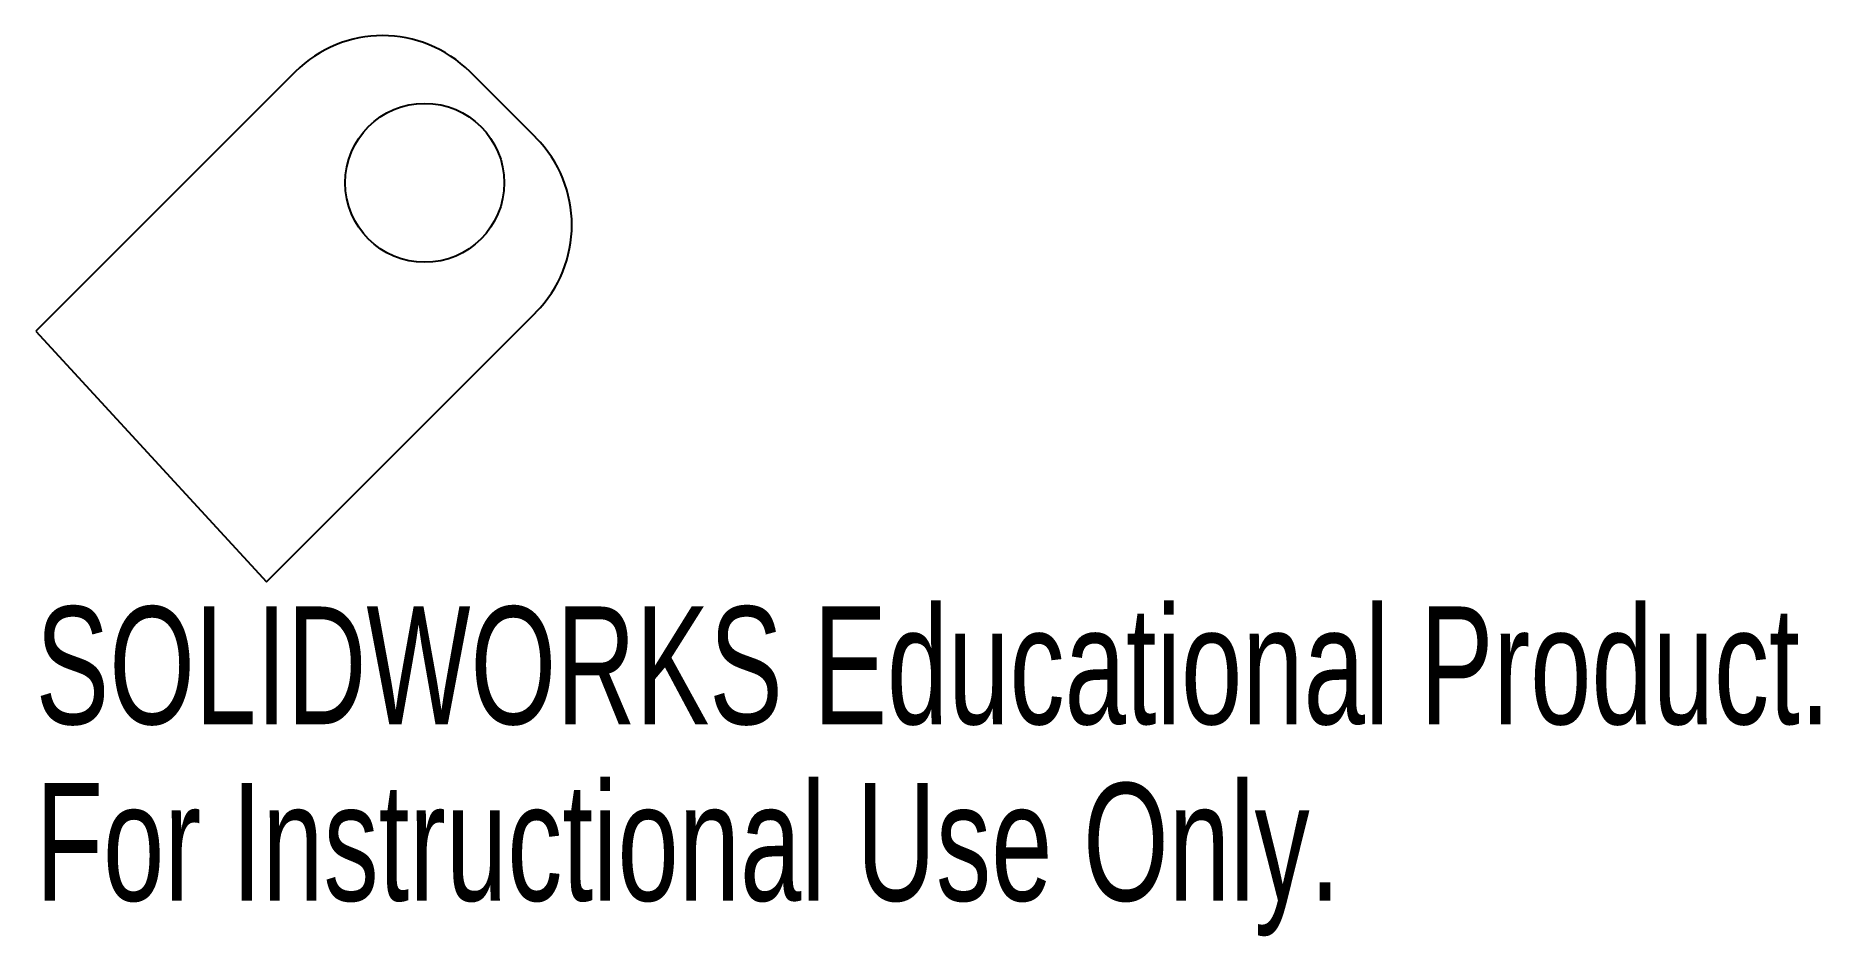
# Model space of a CAD drawing. Header units: inches. Extents: x -0.43 to 2.45, y -1.01 to 0.44.
import ezdxf

# ---------------------------------------------------------------- set-up
doc = ezdxf.new("R2010")
doc.units = ezdxf.units.IN
doc.header["$MEASUREMENT"] = 0
doc.styles.add('SLDTEXTSTYLE0', font='TXT', dxfattribs={"width": 0.7})

msp = doc.modelspace()

# ---------------------------------------------------------------- linework, layer by layer
at = {"color": 7, "linetype": 'Continuous', "lineweight": 25}
for p, q in [((-0.0141, 0.3827), (-0.4333, -0.0365)), ((0.3748, 0.2766), (0.2687, 0.3827)), ((-0.0603, -0.4413), (0.3748, -0.0062)), ((-0.4333, -0.0365), (-0.0603, -0.4413))]:
    msp.add_line(p, q, dxfattribs=at)
msp.add_circle((0.1955, 0.2034), 0.1285, dxfattribs=at)
for centre, start, end in [((0.1273, 0.2413), 45, 135), ((0.2333, 0.1352), 315, 45)]:
    msp.add_arc(centre, 0.2, start, end, dxfattribs=at)

# ---------------------------------------------------------------- texts
at = {"color": 7, "linetype": 'Continuous', "char_height": 0.1903, "attachment_point": 1, "style": 'SLDTEXTSTYLE0'}
for s, insert in [('SOLIDWORKS Educational Product.', (-0.4333, -0.4814)), ('For Instructional Use Only.', (-0.4333, -0.7668))]:
    msp.add_mtext(s, dxfattribs=dict(at, insert=insert))

doc.saveas('drawing.dxf')
